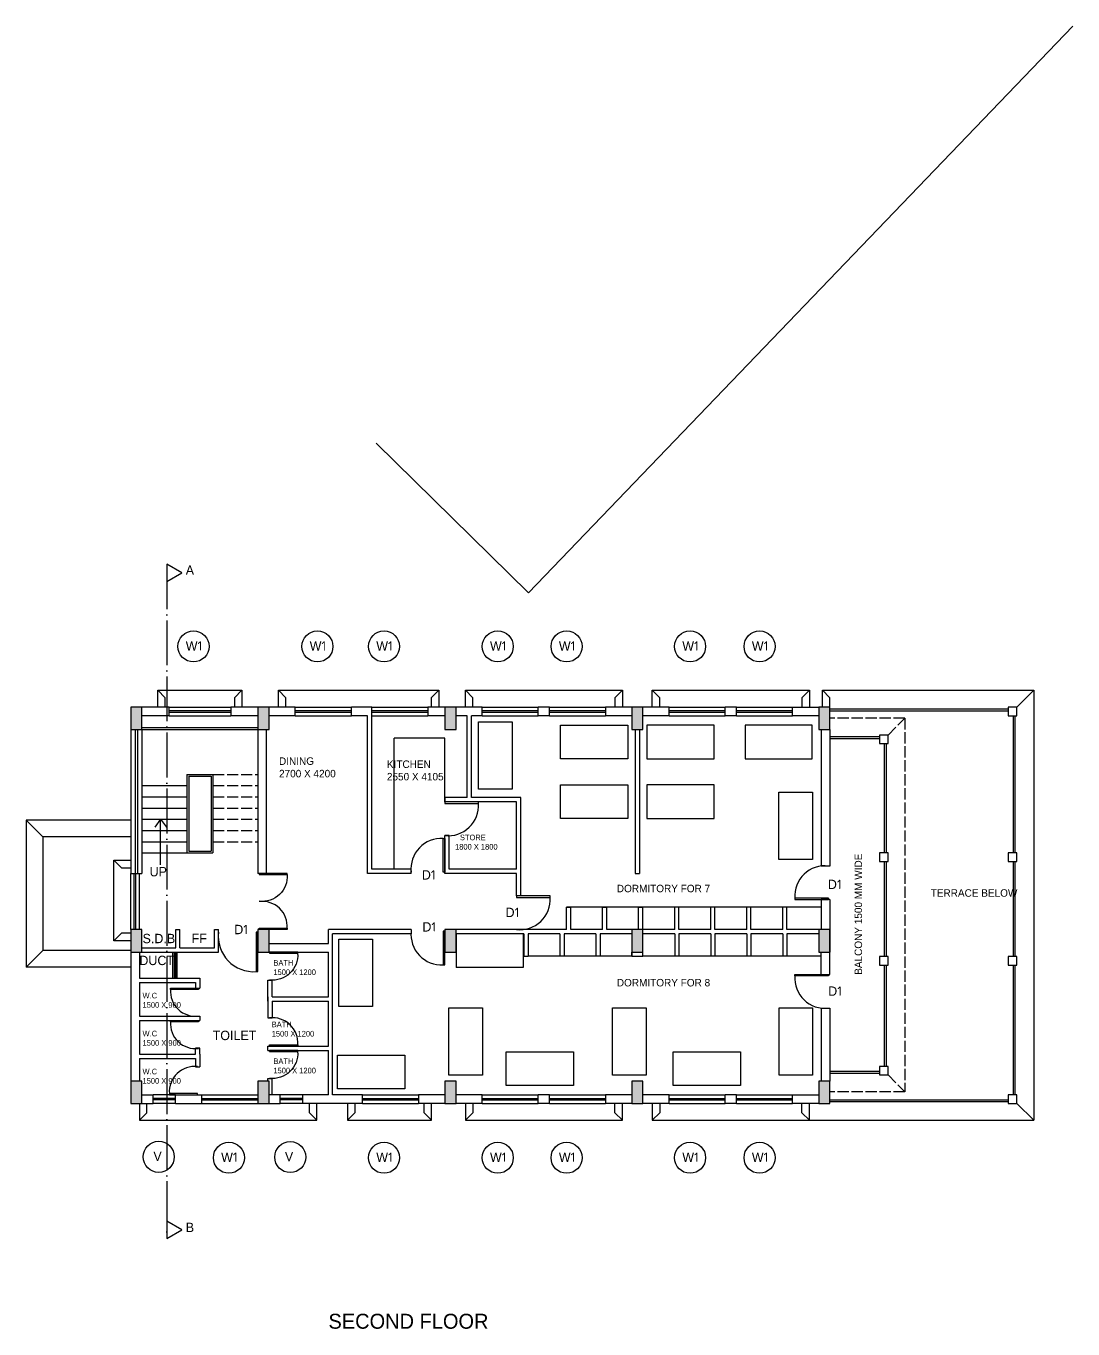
# Model space of a CAD drawing. Header units: millimetres. Extents: x 99749 to 363573, y 5266 to 161474.
# Drawn here: x 156954 to 184954, y 5266 to 40106 of the extents above; entities that cross this region are included whole.
import ezdxf

# ---------------------------------------------------------------- set-up
doc = ezdxf.new("R2010")
doc.units = ezdxf.units.MM
doc.linetypes.add('ACAD_ISO02W100', pattern=[15, 12, -3])
doc.linetypes.add('ACAD_ISO04W100', pattern=[30, 24, -3, 0, -3])
for name, color, linetype in [('COLUMNS', 7, 'Continuous'), ('STAIRS', 7, 'Continuous'), ('WALLS', 7, 'Continuous'), ('WINDOWS', 7, 'Continuous')]:
    doc.layers.add(name, color=color, linetype=linetype)

# ---------------------------------------------------------------- blocks, each defined once
blk = doc.blocks.new('*U19')
at = {"layer": 'WALLS', "lineweight": 30, "ltscale": 50}
for p, q in [((0, 0), (0, 230)), ((600, 0), (600, 230))]:
    blk.add_line(p, q, dxfattribs=at)
at = {"layer": 'WALLS', "ltscale": 50}
for p, q in [((0, 230), (600, 230)), ((0, 0), (600, 0))]:
    blk.add_line(p, q, dxfattribs=at)
at = {"layer": 'WINDOWS', "lineweight": 30, "ltscale": 50}
for p, q in [((0, 135), (600, 135)), ((0, 95), (600, 95))]:
    blk.add_line(p, q, dxfattribs=at)
blk = doc.blocks.new('*U33')
at = {"ltscale": 50}
for p, q in [((0, 0), (-47, 0)), ((0, -1051), (0, 0)), ((-47, 0), (-47, -1051)), ((-47, -1051), (0, -1051))]:
    blk.add_line(p, q, dxfattribs=at)
blk.add_arc((-111, -107), 947, 173.5038, 273.8923, dxfattribs=at)
blk = doc.blocks.new('*U34')
at = {"ltscale": 50}
for p, q in [((0, 0), (-40, 0)), ((0, -900), (0, 0)), ((-40, 0), (-40, -900)), ((-40, -900), (0, -900))]:
    blk.add_line(p, q, dxfattribs=at)
blk.add_arc((-95, -92), 810, 173.5038, 273.8923, dxfattribs=at)
blk = doc.blocks.new('*U35')
at = {"ltscale": 50}
for p, q in [((900, 0), (0, 0)), ((0, 0), (0, -40)), ((900, -40), (900, 0)), ((0, -40), (900, -40))]:
    blk.add_line(p, q, dxfattribs=at)
blk.add_arc((92, -95), 810, 263.5038, 3.8923, dxfattribs=at)
blk = doc.blocks.new('*U36')
at = {"ltscale": 50}
for p, q in [((0, 40), (-900, 40)), ((-900, 40), (-900, 0)), ((-900, 0), (0, 0)), ((0, 0), (0, 40))]:
    blk.add_line(p, q, dxfattribs=at)
blk.add_arc((-92, 95), 810, 83.5038, 183.8923, dxfattribs=at)
blk = doc.blocks.new('*U37')
at = {"ltscale": 50}
for p, q in [((-900, 0), (0, 0)), ((-900, -40), (-900, 0)), ((0, 0), (0, -40)), ((0, -40), (-900, -40))]:
    blk.add_line(p, q, dxfattribs=at)
blk.add_arc((-92, -95), 810, 176.1077, 276.4962, dxfattribs=at)
blk = doc.blocks.new('*U38')
at = {"ltscale": 50}
for p, q in [((-40, 0), (-40, 900)), ((-40, 900), (0, 900)), ((0, 900), (0, 0)), ((0, 0), (-40, 0))]:
    blk.add_line(p, q, dxfattribs=at)
blk.add_arc((-95, 92), 810, 86.1077, 186.4962, dxfattribs=at)
blk = doc.blocks.new('*U39')
at = {"ltscale": 50}
for p, q in [((900, 0), (0, 0)), ((0, 0), (0, -40)), ((900, -40), (900, 0)), ((0, -40), (900, -40))]:
    blk.add_line(p, q, dxfattribs=at)
blk.add_arc((92, -95), 810, 263.5038, 3.8923, dxfattribs=at)
blk = doc.blocks.new('*U40')
at = {"ltscale": 50}
for p, q in [((0, 0), (0, 33)), ((0, 33), (746, 33)), ((746, 0), (0, 0)), ((746, 33), (746, 0))]:
    blk.add_line(p, q, dxfattribs=at)
blk.add_arc((76, 79), 672, 356.1077, 96.4962, dxfattribs=at)
blk = doc.blocks.new('*U41')
at = {"ltscale": 50}
for p, q in [((0, 0), (0, 33)), ((0, 33), (746, 33)), ((746, 0), (0, 0)), ((746, 33), (746, 0))]:
    blk.add_line(p, q, dxfattribs=at)
blk.add_arc((76, 79), 671, 356.1077, 96.4962, dxfattribs=at)
blk = doc.blocks.new('*U42')
at = {"ltscale": 50}
for p, q in [((-750, 0), (0, 0)), ((-750, -33), (-750, 0)), ((0, 0), (0, -33)), ((0, -33), (-750, -33))]:
    blk.add_line(p, q, dxfattribs=at)
blk.add_arc((-76, -79), 675, 176.1077, 276.4962, dxfattribs=at)
blk = doc.blocks.new('*U43')
at = {"ltscale": 50}
for p, q in [((-754, 0), (0, 0)), ((-754, -34), (-754, 0)), ((0, 0), (0, -34)), ((0, -34), (-754, -34))]:
    blk.add_line(p, q, dxfattribs=at)
blk.add_arc((-77, -80), 679, 176.1077, 276.4962, dxfattribs=at)
blk = doc.blocks.new('*U44')
at = {"ltscale": 50}
for p, q in [((754, 0), (0, 0)), ((0, 0), (0, -34)), ((754, -34), (754, 0)), ((0, -34), (754, -34))]:
    blk.add_line(p, q, dxfattribs=at)
blk.add_arc((77, -80), 679, 263.5038, 3.8923, dxfattribs=at)

msp = doc.modelspace()

# ---------------------------------------------------------------- hatches: boundary and pattern name
at = {"layer": 'WALLS', "lineweight": 30, "ltscale": 50}
h = msp.add_hatch(color=256, dxfattribs=at)
h.paths.add_polyline_path([(160053.7, 21895.2), (159753.7, 21895.2), (159753.7, 21295.2), (160053.7, 21295.2)])
h.paths.add_polyline_path([(163453.7, 21895.2), (163153.7, 21895.2), (163153.7, 21295.2), (163453.7, 21295.2)])
h.paths.add_polyline_path([(168453.7, 21895.2), (168153.7, 21895.2), (168153.7, 21295.2), (168453.7, 21295.2)])
h.paths.add_polyline_path([(173453.7, 21895.2), (173153.7, 21895.2), (173153.7, 21295.2), (173453.7, 21295.2)])
h.paths.add_polyline_path([(178453.7, 21895.2), (178153.7, 21895.2), (178153.7, 21295.2), (178453.7, 21295.2)])
h.paths.add_polyline_path([(178453.7, 11895.2), (178153.7, 11895.2), (178153.7, 11295.2), (178453.7, 11295.2)])
h.paths.add_polyline_path([(173453.7, 11895.2), (173153.7, 11895.2), (173153.7, 11295.2), (173453.7, 11295.2)])
h.paths.add_polyline_path([(168453.7, 11895.2), (168153.7, 11895.2), (168153.7, 11295.2), (168453.7, 11295.2)])
h.paths.add_polyline_path([(163453.7, 11895.2), (163153.7, 11895.2), (163153.7, 11295.2), (163453.7, 11295.2)])
h.paths.add_polyline_path([(160053.7, 11895.2), (159753.7, 11895.2), (159753.7, 11295.2), (160053.7, 11295.2)])
h.paths.add_polyline_path([(160053.7, 15945.2), (159753.7, 15945.2), (159753.7, 15345.2), (160053.7, 15345.2)])
h.paths.add_polyline_path([(163453.7, 15945.2), (163153.7, 15945.2), (163153.7, 15345.2), (163453.7, 15345.2)])
h.paths.add_polyline_path([(168453.7, 15945.2), (168153.7, 15945.2), (168153.7, 15345.2), (168453.7, 15345.2)])
h.paths.add_polyline_path([(173453.7, 15945.2), (173153.7, 15945.2), (173153.7, 15345.2), (173453.7, 15345.2)])
h.paths.add_polyline_path([(178453.7, 15945.2), (178153.7, 15945.2), (178153.7, 15345.2), (178453.7, 15345.2)])

# ---------------------------------------------------------------- linework, layer by layer
at = {"linetype": 'ACAD_ISO04W100', "ltscale": 50}
msp.add_line((160722, 25714.4), (160722, 7682.2), dxfattribs=at)
at = {"linetype": 'Continuous', "ltscale": 25}
for p, q in [((160478.7, 21895.2), (160478.7, 22345.2)), ((160478.7, 22345.2), (162728.7, 22345.2)), ((160478.7, 22345.2), (160678.7, 22145.2)), ((162528.7, 22145.2), (162728.7, 22345.2)), ((162728.7, 22345.2), (162728.7, 21895.2)), ((163703.7, 21895.2), (163703.7, 22345.2)), ((163703.7, 22345.2), (167993.3, 22345.2)), ((163703.7, 22345.2), (163903.7, 22145.2)), ((167793.3, 22145.2), (167993.3, 22345.2)), ((167993.3, 22345.2), (167993.3, 21895.2)), ((168703.7, 21895.2), (168703.7, 22345.2)), ((168703.7, 22345.2), (172903.7, 22345.2)), ((168703.7, 22345.2), (168903.7, 22145.2)), ((172703.7, 22145.2), (172903.7, 22345.2)), ((172903.7, 22345.2), (172903.7, 21895.2)), ((173703.7, 21895.2), (173703.7, 22345.2)), ((173703.7, 22345.2), (177903.7, 22345.2)), ((173703.7, 22345.2), (173903.7, 22145.2)), ((177703.7, 22145.2), (177903.7, 22345.2)), ((177903.7, 22345.2), (177903.7, 21895.2)), ((178253.7, 21895.2), (178253.7, 22345.2)), ((178253.7, 22345.2), (182903.7, 22345.2)), ((178253.7, 22345.2), (178453.7, 22145.2)), ((182779, 22345.2), (183903.7, 22345.2)), ((183903.7, 22345.2), (183903.7, 10845.2)), ((160678.7, 21895.2), (160678.7, 22145.2)), ((162528.7, 22145.2), (162528.7, 21895.2)), ((163903.7, 21895.2), (163903.7, 22145.2)), ((167793.3, 22145.2), (167793.3, 21895.2)), ((168903.7, 21895.2), (168903.7, 22145.2)), ((172703.7, 22145.2), (172703.7, 21895.2)), ((173903.7, 21895.2), (173903.7, 22145.2)), ((177703.7, 22145.2), (177703.7, 21895.2)), ((178453.7, 21895.2), (178453.7, 22145.2)), ((159984.1, 11295.2), (159984.1, 10845.2)), ((160184.1, 11045.2), (160184.1, 11295.2)), ((164531.7, 11045.2), (164531.7, 11295.2)), ((164731.7, 10845.2), (164731.7, 11295.2)), ((165548.7, 11295.2), (165548.7, 10845.2)), ((165748.7, 11295.2), (165748.7, 11045.2)), ((167598.7, 11045.2), (167598.7, 11295.2)), ((167798.7, 10845.2), (167798.7, 11295.2)), ((168703.7, 11295.2), (168703.7, 10845.2)), ((168903.7, 11295.2), (168903.7, 11045.2)), ((172703.7, 11045.2), (172703.7, 11295.2)), ((172903.7, 10845.2), (172903.7, 11295.2)), ((173703.7, 11295.2), (173703.7, 10845.2)), ((173903.7, 11295.2), (173903.7, 11045.2)), ((177703.7, 11045.2), (177703.7, 11295.2)), ((177903.7, 10845.2), (177903.7, 11295.2)), ((183903.7, 10845.2), (183453.7, 11295.2)), ((159984.1, 10845.2), (160184.1, 11045.2)), ((159984.1, 10845.2), (164731.7, 10845.2)), ((164531.7, 11045.2), (164731.7, 10845.2)), ((165548.7, 10845.2), (165748.7, 11045.2)), ((165548.7, 10845.2), (167798.7, 10845.2)), ((167598.7, 11045.2), (167798.7, 10845.2)), ((168703.7, 10845.2), (168903.7, 11045.2)), ((168703.7, 10845.2), (172903.7, 10845.2)), ((172703.7, 11045.2), (172903.7, 10845.2)), ((173703.7, 10845.2), (173903.7, 11045.2)), ((173703.7, 10845.2), (177903.7, 10845.2)), ((177703.7, 11045.2), (177903.7, 10845.2)), ((177903.7, 10845.2), (183903.7, 10845.2))]:
    msp.add_line(p, q, dxfattribs=at)
at = {"ltscale": 50}
for p, q in [((183453.7, 21895.2), (183903.7, 22345.2)), ((178453.7, 21845.2), (183223.7, 21845.2)), ((178453.7, 21795.2), (183223.7, 21795.2)), ((183353.7, 21665.2), (183353.7, 17995.2)), ((183403.7, 21665.2), (183403.7, 17995.2)), ((168153.7, 21065.2), (166798.7, 21065.2)), ((166798.7, 17560.2), (166798.7, 21065.2)), ((168153.7, 19360.2), (168153.7, 21065.2)), ((179778.2, 21097.1), (178453.7, 21097.1)), ((179778.2, 21047.1), (178453.7, 21047.1)), ((179908.2, 20917.1), (179908.2, 17995.2)), ((179908.2, 20917.1), (179908.2, 17995.2)), ((179958.2, 20917.1), (179958.2, 17995.2)), ((159753.7, 18875.2), (156953.7, 18875.2)), ((156953.7, 18875.2), (156953.7, 14937.7)), ((156953.7, 18875.2), (157403.7, 18425.2)), ((160553.9, 18895.2), (160396.4, 18687.8)), ((160553.9, 17677.9), (160553.9, 18895.2)), ((160553.9, 18895.2), (160711.3, 18687.8)), ((159753.7, 18425.2), (157403.7, 18425.2)), ((157403.7, 18425.2), (157403.7, 15387.7)), ((159303.7, 15645.2), (159303.7, 17797.9)), ((159503.7, 17597.9), (159303.7, 17797.9)), ((159303.7, 17797.9), (159753.7, 17797.9)), ((159503.7, 17597.9), (159753.7, 17597.9)), ((179908.2, 17765.2), (179908.2, 15225.2)), ((179958.2, 17765.2), (179958.2, 15225.2)), ((183353.7, 17765.2), (183353.7, 15225.2)), ((183403.7, 17765.2), (183403.7, 15225.2)), ((178223.7, 16545.2), (171412.7, 16545.2)), ((159303.7, 15645.2), (159503.7, 15845.2)), ((159753.7, 15845.2), (159503.7, 15845.2)), ((168453.7, 15830.2), (168453.7, 14930.2)), ((170253.7, 15830.2), (170253.7, 14930.2)), ((156953.7, 14937.7), (157403.7, 15387.7)), ((159753.7, 15387.7), (157403.7, 15387.7)), ((159753.7, 15645.2), (159303.7, 15645.2)), ((173153.7, 15230.2), (173153.7, 15345.2)), ((173153.7, 15345.2), (173153.7, 15230.2)), ((173453.7, 15230.2), (173453.7, 15345.2)), ((173153.7, 15230.2), (170379.7, 15230.2)), ((173153.7, 15230.2), (173453.7, 15230.2)), ((178223.7, 15230.2), (173453.7, 15230.2)), ((179908.2, 14995.2), (179908.2, 12286.9)), ((179958.2, 14995.2), (179958.2, 12286.9)), ((183353.7, 14995.2), (183353.7, 11525.2)), ((183403.7, 14995.2), (183403.7, 11525.2)), ((159753.7, 14937.7), (156953.7, 14937.7)), ((170253.7, 14930.2), (168453.7, 14930.2)), ((178453.7, 12156.9), (179778.2, 12156.9)), ((178453.7, 12106.9), (179778.2, 12106.9)), ((178453.7, 11395.2), (183223.7, 11395.2)), ((178453.7, 11345.2), (183223.7, 11345.2))]:
    msp.add_line(p, q, dxfattribs=at)
at = {"linetype": 'ACAD_ISO02W100', "ltscale": 25}
for p, q in [((180458.2, 21597.1), (178453.7, 21597.1)), ((180008.2, 21147.1), (180458.2, 21597.1)), ((180458.2, 21597.1), (180458.2, 11606.9)), ((180458.2, 21597.1), (180458.2, 11606.9)), ((180008.2, 12056.9), (180458.2, 11606.9)), ((180458.2, 11606.9), (178453.7, 11606.9))]:
    msp.add_line(p, q, dxfattribs=at)
at = {"ltscale": 50}
for points in [[(161122.3, 25483.3), (160722, 25714.4), (160722, 25252.2)], [(169053.4, 19699.6), (169053.4, 21499.6), (169953.4, 21499.6), (169953.4, 19699.6)], [(173050.8, 20510.4), (171250.8, 20510.4), (171250.8, 21410.4), (173050.8, 21410.4)], [(173556.6, 20510.4), (175356.6, 20510.4), (175356.6, 21410.4), (173556.6, 21410.4)], [(176183.3, 20510.4), (177983.3, 20510.4), (177983.3, 21410.4), (176183.3, 21410.4)], [(173050.8, 18916.7), (171250.8, 18916.7), (171250.8, 19816.7), (173050.8, 19816.7)], [(173556.6, 18916.7), (175356.6, 18916.7), (175356.6, 19816.7), (173556.6, 19816.7)], [(177091.7, 17818.6), (177091.7, 19618.6), (177991.7, 19618.6), (177991.7, 17818.6)], [(166223.3, 15689.3), (166223.3, 13889.3), (165323.3, 13889.3), (165323.3, 15689.3)], [(168260.3, 12052.2), (168260.3, 13852.2), (169160.3, 13852.2), (169160.3, 12052.2)], [(172639, 12052.2), (172639, 13852.2), (173539, 13852.2), (173539, 12052.2)], [(177092.5, 12052.2), (177092.5, 13852.2), (177992.5, 13852.2), (177992.5, 12052.2)], [(167086.7, 11682.6), (165286.7, 11682.6), (165286.7, 12582.6), (167086.7, 12582.6)], [(171594, 11776.1), (169794, 11776.1), (169794, 12676.1), (171594, 12676.1)], [(176065, 11776.1), (174265, 11776.1), (174265, 12676.1), (176065, 12676.1)], [(161122.3, 7913.3), (160722, 8144.5), (160722, 7682.2)]]:
    msp.add_lwpolyline(points, close=True, dxfattribs=at)
for centre in [(161431.9, 23516.4), (164747.2, 23516.4), (166527.8, 23516.4), (169569.4, 23516.4), (171412, 23516.4), (174712.7, 23516.4), (176573.1, 23516.4), (160502.5, 9868.6), (162378.6, 9845.2), (164020.5, 9861.5), (166527.8, 9845.2), (169569.4, 9845.2), (171412, 9845.2), (174712.7, 9845.2), (176573.1, 9845.2)]:
    msp.add_circle(centre, 415.4, dxfattribs=at)
at = {"layer": 'COLUMNS', "lineweight": 30, "ltscale": 50}
for p, q in [((183453.7, 21895.2), (183223.7, 21895.2)), ((183223.7, 21895.2), (183223.7, 21665.2)), ((183223.7, 21665.2), (183453.7, 21665.2)), ((183453.7, 21665.2), (183453.7, 21895.2)), ((180008.2, 21147.1), (179778.2, 21147.1)), ((180008.2, 21147.1), (179778.2, 21147.1)), ((179778.2, 21147.1), (179778.2, 20917.1)), ((179778.2, 20917.1), (180008.2, 20917.1)), ((180008.2, 20917.1), (180008.2, 21147.1)), ((180008.2, 20917.1), (180008.2, 21147.1)), ((180008.2, 17995.2), (179778.2, 17995.2)), ((180008.2, 17995.2), (179778.2, 17995.2)), ((179778.2, 17995.2), (179778.2, 17765.2)), ((180008.2, 17765.2), (180008.2, 17995.2)), ((180008.2, 17765.2), (180008.2, 17995.2)), ((183453.7, 17995.2), (183223.7, 17995.2)), ((183453.7, 17995.2), (183223.7, 17995.2)), ((183223.7, 17995.2), (183223.7, 17765.2)), ((183453.7, 17765.2), (183453.7, 17995.2)), ((183453.7, 17765.2), (183453.7, 17995.2)), ((179778.2, 17765.2), (180008.2, 17765.2)), ((183223.7, 17765.2), (183453.7, 17765.2)), ((180008.2, 15225.2), (179778.2, 15225.2)), ((179778.2, 15225.2), (179778.2, 14995.2)), ((179778.2, 14995.2), (180008.2, 14995.2)), ((179778.2, 14995.2), (180008.2, 14995.2)), ((180008.2, 14995.2), (180008.2, 15225.2)), ((180008.2, 14995.2), (180008.2, 15225.2)), ((183453.7, 15225.2), (183223.7, 15225.2)), ((183223.7, 15225.2), (183223.7, 14995.2)), ((183223.7, 14995.2), (183453.7, 14995.2)), ((183223.7, 14995.2), (183453.7, 14995.2)), ((183453.7, 14995.2), (183453.7, 15225.2)), ((183453.7, 14995.2), (183453.7, 15225.2)), ((180008.2, 12286.9), (179778.2, 12286.9)), ((179778.2, 12286.9), (179778.2, 12056.9)), ((180008.2, 12056.9), (180008.2, 12286.9)), ((180008.2, 12056.9), (180008.2, 12286.9)), ((179778.2, 12056.9), (180008.2, 12056.9)), ((179778.2, 12056.9), (180008.2, 12056.9)), ((183453.7, 11525.2), (183223.7, 11525.2)), ((183223.7, 11525.2), (183223.7, 11295.2)), ((183453.7, 11295.2), (183453.7, 11525.2)), ((183453.7, 11295.2), (183453.7, 11525.2)), ((183223.7, 11295.2), (183453.7, 11295.2)), ((183223.7, 11295.2), (183453.7, 11295.2))]:
    msp.add_line(p, q, dxfattribs=at)
for points in [[(160053.7, 21895.2), (159753.7, 21895.2), (159753.7, 21295.2), (160053.7, 21295.2)], [(163453.7, 21895.2), (163153.7, 21895.2), (163153.7, 21295.2), (163453.7, 21295.2)], [(168453.7, 21895.2), (168153.7, 21895.2), (168153.7, 21295.2), (168453.7, 21295.2)], [(173453.7, 21895.2), (173153.7, 21895.2), (173153.7, 21295.2), (173453.7, 21295.2)], [(178453.7, 21895.2), (178153.7, 21895.2), (178153.7, 21295.2), (178453.7, 21295.2)], [(160053.7, 15945.2), (159753.7, 15945.2), (159753.7, 15345.2), (160053.7, 15345.2)], [(163453.7, 15945.2), (163153.7, 15945.2), (163153.7, 15345.2), (163453.7, 15345.2)], [(168453.7, 15945.2), (168153.7, 15945.2), (168153.7, 15345.2), (168453.7, 15345.2)], [(173453.7, 15945.2), (173153.7, 15945.2), (173153.7, 15345.2), (173453.7, 15345.2)], [(178453.7, 15945.2), (178153.7, 15945.2), (178153.7, 15345.2), (178453.7, 15345.2)], [(160053.7, 11895.2), (159753.7, 11895.2), (159753.7, 11295.2), (160053.7, 11295.2)], [(163453.7, 11895.2), (163153.7, 11895.2), (163153.7, 11295.2), (163453.7, 11295.2)], [(168453.7, 11895.2), (168153.7, 11895.2), (168153.7, 11295.2), (168453.7, 11295.2)], [(173453.7, 11895.2), (173153.7, 11895.2), (173153.7, 11295.2), (173453.7, 11295.2)], [(178453.7, 11895.2), (178153.7, 11895.2), (178153.7, 11295.2), (178453.7, 11295.2)]]:
    msp.add_lwpolyline(points, close=True, dxfattribs=at)
at = {"layer": 'STAIRS', "ltscale": 50}
for p, q in [((160053.7, 21345.2), (163153.7, 21345.2)), ((160053.7, 21295.2), (163153.7, 21295.2)), ((161253.7, 20095.2), (161253.7, 17995.2)), ((161253.7, 20095.2), (161953.7, 20095.2)), ((161303.7, 20045.2), (161303.7, 18045.2)), ((161303.7, 20045.2), (161903.7, 20045.2)), ((161903.7, 20045.2), (161903.7, 18045.2)), ((161953.7, 20095.2), (161953.7, 17995.2)), ((160053.7, 19795.2), (161253.7, 19795.2)), ((160053.7, 19495.2), (161253.7, 19495.2)), ((160053.7, 19195.2), (161253.7, 19195.2)), ((160053.7, 18895.2), (161253.7, 18895.2)), ((160053.7, 18595.2), (161253.7, 18595.2)), ((160053.7, 18595.2), (161253.7, 18595.2)), ((160053.7, 18295.2), (161253.7, 18295.2)), ((160053.7, 17995.2), (161253.7, 17995.2)), ((161303.7, 18045.2), (161903.7, 18045.2))]:
    msp.add_line(p, q, dxfattribs=at)
at = {"layer": 'STAIRS', "linetype": 'ACAD_ISO02W100', "ltscale": 25}
for p, q in [((161953.7, 20095.2), (163153.7, 20095.2)), ((161953.7, 19795.2), (163153.7, 19795.2)), ((161953.7, 19495.2), (163153.7, 19495.2)), ((161953.7, 19195.2), (163153.7, 19195.2)), ((161953.7, 18895.2), (163153.7, 18895.2)), ((161953.7, 18595.2), (163153.7, 18595.2)), ((161953.7, 18295.2), (163153.7, 18295.2))]:
    msp.add_line(p, q, dxfattribs=at)
at = {"layer": 'STAIRS', "linetype": 'Continuous', "ltscale": 25}
msp.add_line((161253.7, 17995.2), (161953.7, 17995.2), dxfattribs=at)
at = {"layer": 'WALLS', "lineweight": 30, "ltscale": 50}
for p, q in [((170396, 24948.9), (184954.1, 40105.6)), ((166313.5, 28949.6), (170396, 24948.9)), ((160778.7, 21895.2), (159753.7, 21895.2)), ((160778.7, 21665.2), (160053.7, 21665.2)), ((160778.7, 21665.2), (160778.7, 21895.2)), ((163453.7, 21895.2), (162428.7, 21895.2)), ((164153.7, 21895.2), (162428.7, 21895.2)), ((162428.7, 21895.2), (162428.7, 21665.2)), ((163153.7, 21665.2), (162428.7, 21665.2)), ((164153.7, 21665.2), (163453.7, 21665.2)), ((164153.7, 21665.2), (164153.7, 21895.2)), ((166198.7, 21895.2), (165653.7, 21895.2)), ((165653.7, 21665.2), (165653.7, 21895.2)), ((166083.7, 21665.2), (165653.7, 21665.2)), ((166083.7, 17445.2), (166083.7, 21665.2)), ((166198.7, 21665.2), (166198.7, 21895.2)), ((166198.7, 17560.2), (166198.7, 21665.2)), ((169153.7, 21895.2), (167698.7, 21895.2)), ((167698.7, 21895.2), (167698.7, 21665.2)), ((168153.7, 21665.2), (167698.7, 21665.2)), ((168753.7, 21665.2), (168453.7, 21665.2)), ((168753.7, 19475.2), (168753.7, 21665.2)), ((169153.7, 21665.2), (168868.7, 21665.2)), ((168868.7, 19475.2), (168868.7, 21665.2)), ((169153.7, 21665.2), (169153.7, 21895.2)), ((170953.7, 21895.2), (170653.7, 21895.2)), ((170953.7, 21895.2), (170653.7, 21895.2)), ((170653.7, 21665.2), (170653.7, 21895.2)), ((170953.7, 21665.2), (170653.7, 21665.2)), ((170953.7, 21665.2), (170653.7, 21665.2)), ((170953.7, 21665.2), (170953.7, 21895.2)), ((174153.7, 21895.2), (172453.7, 21895.2)), ((172453.7, 21895.2), (172453.7, 21665.2)), ((173153.7, 21665.2), (172453.7, 21665.2)), ((174153.7, 21665.2), (173453.7, 21665.2)), ((174153.7, 21665.2), (174153.7, 21895.2)), ((175953.7, 21895.2), (175653.7, 21895.2)), ((175953.7, 21895.2), (175653.7, 21895.2)), ((175653.7, 21665.2), (175653.7, 21895.2)), ((175953.7, 21665.2), (175653.7, 21665.2)), ((175953.7, 21665.2), (175653.7, 21665.2)), ((175953.7, 21665.2), (175953.7, 21895.2)), ((177453.7, 21665.2), (177453.7, 21895.2)), ((177453.7, 21895.2), (178153.7, 21895.2)), ((178153.7, 21665.2), (177453.7, 21665.2)), ((159753.7, 21295.2), (159753.7, 17445.2)), ((159868.7, 21295.2), (159868.7, 17445.2)), ((159938.7, 21295.2), (159938.7, 17445.2)), ((160053.7, 21295.2), (160053.7, 17445.2)), ((163153.7, 21295.2), (163153.7, 17445.2)), ((163383.7, 17445.2), (163383.7, 21295.2)), ((173246.2, 21295.6), (173246.2, 17445.2)), ((173361.2, 21295.6), (173361.2, 17445.2)), ((178223.7, 21295.2), (178223.7, 17645.2)), ((178453.7, 21295.2), (178453.7, 17645.2)), ((168753.7, 19475.2), (168153.7, 19475.2)), ((168153.7, 19475.2), (168153.7, 19360.2)), ((170068.7, 19360.2), (168153.7, 19360.2)), ((170183.7, 19475.2), (168868.7, 19475.2)), ((170068.7, 17560.2), (170068.7, 19360.2)), ((170183.7, 16845.2), (170183.7, 19475.2)), ((168153.7, 17445.2), (168153.7, 18460.2)), ((168268.7, 18460.2), (168153.7, 18460.2)), ((168268.7, 17560.2), (168268.7, 18460.2)), ((159753.7, 17445.2), (160053.7, 17445.2)), ((163383.7, 17445.2), (163153.7, 17445.2)), ((167253.7, 17445.2), (166083.7, 17445.2)), ((167253.7, 17560.2), (166198.7, 17560.2)), ((167253.7, 17445.2), (167253.7, 17560.2)), ((170068.7, 17445.2), (168153.7, 17445.2)), ((170068.7, 17560.2), (168268.7, 17560.2)), ((170068.7, 16845.2), (170068.7, 17445.2)), ((173246.2, 17445.2), (173361.2, 17445.2)), ((178453.7, 17645.2), (178223.7, 17645.2)), ((170183.7, 16845.2), (170068.7, 16845.2)), ((178453.7, 16745.2), (178223.7, 16745.2)), ((178223.7, 16745.2), (178223.7, 15945.2)), ((178453.7, 16745.2), (178453.7, 15345.2)), ((171412.7, 15945.2), (171412.7, 16545.2)), ((171412.7, 16545.2), (171527.7, 16545.2)), ((171527.7, 15945.2), (171527.7, 16545.2)), ((172375.7, 15945.2), (172375.7, 16545.2)), ((172375.7, 16545.2), (172490.7, 16545.2)), ((172490.7, 15945.2), (172490.7, 16545.2)), ((173338.7, 15945.2), (173338.7, 16545.2)), ((173338.7, 16545.2), (173453.7, 16545.2)), ((173453.7, 15945.2), (173453.7, 16545.2)), ((174416.7, 16545.2), (174301.7, 16545.2)), ((174301.7, 15945.2), (174301.7, 16545.2)), ((174416.7, 15945.2), (174416.7, 16545.2)), ((175379.7, 16545.2), (175264.7, 16545.2)), ((175264.7, 15945.2), (175264.7, 16545.2)), ((175379.7, 15945.2), (175379.7, 16545.2)), ((176342.7, 16545.2), (176227.7, 16545.2)), ((176227.7, 15945.2), (176227.7, 16545.2)), ((176342.7, 15945.2), (176342.7, 16545.2)), ((177190.7, 15945.2), (177190.7, 16545.2)), ((177305.7, 16545.2), (177190.7, 16545.2)), ((177305.7, 15945.2), (177305.7, 16545.2)), ((160964.2, 15460.2), (160964.2, 15945.2)), ((160964.2, 15945.2), (161069.2, 15945.2)), ((161069.2, 15460.2), (161069.2, 15945.2)), ((161997.2, 15460.2), (161997.2, 15945.2)), ((161997.2, 15945.2), (162102.2, 15945.2)), ((162102.2, 15345.2), (162102.2, 15945.2)), ((167253.7, 15945.2), (165038.7, 15945.2)), ((165038.7, 15575.2), (165038.7, 15945.2)), ((165153.7, 11525.2), (165153.7, 15830.2)), ((167253.7, 15830.2), (165153.7, 15830.2)), ((167253.7, 15945.2), (167253.7, 15830.2)), ((171412.7, 15945.2), (168153.7, 15945.2)), ((170264.7, 15830.2), (168453.7, 15830.2)), ((170264.7, 15830.2), (170264.7, 15230.2)), ((170379.7, 15830.2), (170379.7, 15230.2)), ((171227.7, 15830.2), (170379.7, 15830.2)), ((171227.7, 15830.2), (171227.7, 15230.2)), ((171342.7, 15830.2), (171342.7, 15230.2)), ((172190.7, 15830.2), (171342.7, 15830.2)), ((172375.7, 15945.2), (171527.7, 15945.2)), ((172190.7, 15830.2), (172190.7, 15230.2)), ((173153.7, 15830.2), (172305.7, 15830.2)), ((172305.7, 15830.2), (172305.7, 15230.2)), ((174301.7, 15945.2), (172490.7, 15945.2)), ((174301.7, 15830.2), (173453.7, 15830.2)), ((174301.7, 15830.2), (174301.7, 15230.2)), ((175264.7, 15945.2), (174416.7, 15945.2)), ((174416.7, 15830.2), (174416.7, 15230.2)), ((175264.7, 15830.2), (174416.7, 15830.2)), ((175264.7, 15830.2), (175264.7, 15230.2)), ((176227.7, 15945.2), (175379.7, 15945.2)), ((175379.7, 15830.2), (175379.7, 15230.2)), ((176227.7, 15830.2), (175379.7, 15830.2)), ((176227.7, 15830.2), (176227.7, 15230.2)), ((177190.7, 15945.2), (176342.7, 15945.2)), ((176342.7, 15830.2), (176342.7, 15230.2)), ((177190.7, 15830.2), (176342.7, 15830.2)), ((177190.7, 15830.2), (177190.7, 15230.2)), ((178153.7, 15945.2), (177305.7, 15945.2)), ((178153.7, 15830.2), (177305.7, 15830.2)), ((177305.7, 15830.2), (177305.7, 15230.2)), ((159753.7, 15345.2), (159753.7, 11295.2)), ((159983.7, 15345.2), (162102.2, 15345.2)), ((159983.7, 15345.2), (159983.7, 14645.2)), ((160053.7, 15460.2), (160964.2, 15460.2)), ((161069.2, 15460.2), (161997.2, 15460.2)), ((163453.7, 15575.2), (165038.7, 15575.2)), ((163453.7, 15345.2), (165038.7, 15345.2)), ((165038.7, 14145.2), (165038.7, 15345.2)), ((178223.7, 14745.2), (178223.7, 15345.2)), ((178453.7, 14745.2), (178453.7, 15345.2)), ((170264.7, 15230.2), (170379.7, 15230.2)), ((171342.7, 15230.2), (171227.7, 15230.2)), ((172305.7, 15230.2), (172190.7, 15230.2)), ((174416.7, 15230.2), (174301.7, 15230.2)), ((175379.7, 15230.2), (175264.7, 15230.2)), ((176342.7, 15230.2), (176227.7, 15230.2)), ((177305.7, 15230.2), (177190.7, 15230.2)), ((159983.7, 14645.2), (161598.7, 14645.2)), ((161598.7, 14645.2), (161598.7, 14380.2)), ((178223.7, 14745.2), (178453.7, 14745.2)), ((159983.7, 14530.2), (161483.7, 14530.2)), ((159983.7, 14530.2), (159983.7, 13630.2)), ((161483.7, 14530.2), (161483.7, 14380.2)), ((161483.7, 14380.2), (161598.7, 14380.2)), ((163423.7, 14595.2), (163538.7, 14595.2)), ((163423.7, 14030.2), (163423.7, 14595.2)), ((163538.7, 14145.2), (163538.7, 14595.2)), ((163423.7, 14149.5), (163423.7, 13584.5)), ((163538.7, 14145.2), (165038.7, 14145.2)), ((163538.7, 14030.2), (165038.7, 14030.2)), ((163538.7, 14030.2), (163538.7, 13584.5)), ((165038.7, 12830.2), (165038.7, 14030.2)), ((159983.7, 13630.2), (161598.7, 13630.2)), ((161598.7, 13630.2), (161598.7, 13515.2)), ((178223.7, 13845.2), (178223.7, 11895.2)), ((178223.7, 13845.2), (178453.7, 13845.2)), ((178453.7, 13845.2), (178453.7, 11895.2)), ((159983.7, 13515.2), (161598.7, 13515.2)), ((159983.7, 13515.2), (159983.7, 12615.2)), ((163423.7, 13584.5), (163538.7, 13584.5)), ((159983.7, 12615.2), (161483.7, 12615.2)), ((161598.7, 12769.9), (161483.7, 12769.9)), ((161483.7, 12615.2), (161483.7, 12769.9)), ((161598.7, 12615.2), (161598.7, 12769.9)), ((161598.7, 12615.2), (161598.7, 12275.2)), ((163423.7, 12830.2), (165038.7, 12830.2)), ((163423.7, 12715.2), (163423.7, 12830.2)), ((163423.7, 12715.2), (165038.7, 12715.2)), ((165038.7, 11525.2), (165038.7, 12715.2)), ((159983.7, 12500.2), (161483.7, 12500.2)), ((159983.7, 12500.2), (159983.7, 11895.2)), ((161483.7, 12500.2), (161483.7, 12275.2)), ((161483.7, 12275.2), (161598.7, 12275.2)), ((163423.7, 11895.2), (163423.7, 11965.2)), ((163423.7, 11965.2), (163538.7, 11965.2)), ((163538.7, 11525.2), (163538.7, 11965.2)), ((160053.7, 11525.2), (160353.7, 11525.2)), ((160953.7, 11525.2), (161653.7, 11525.2)), ((161653.7, 11295.2), (161653.7, 11525.2)), ((163753.7, 11525.2), (163453.7, 11525.2)), ((163753.7, 11295.2), (163753.7, 11525.2)), ((165038.7, 11525.2), (164353.7, 11525.2)), ((165953.7, 11525.2), (165153.7, 11525.2)), ((165953.7, 11295.2), (165953.7, 11525.2)), ((167453.7, 11525.2), (167453.7, 11295.2)), ((168153.7, 11525.2), (167453.7, 11525.2)), ((169153.7, 11525.2), (168453.7, 11525.2)), ((169153.7, 11295.2), (169153.7, 11525.2)), ((170953.7, 11525.2), (170653.7, 11525.2)), ((170953.7, 11525.2), (170653.7, 11525.2)), ((170653.7, 11295.2), (170653.7, 11525.2)), ((170953.7, 11295.2), (170953.7, 11525.2)), ((172453.7, 11525.2), (172453.7, 11295.2)), ((173153.7, 11525.2), (172453.7, 11525.2)), ((174153.7, 11525.2), (173453.7, 11525.2)), ((174153.7, 11295.2), (174153.7, 11525.2)), ((175953.7, 11525.2), (175653.7, 11525.2)), ((175953.7, 11525.2), (175653.7, 11525.2)), ((175653.7, 11295.2), (175653.7, 11525.2)), ((175953.7, 11295.2), (175953.7, 11525.2)), ((177453.7, 11295.2), (177453.7, 11525.2)), ((177453.7, 11525.2), (178153.7, 11525.2)), ((159753.7, 11295.2), (160353.7, 11295.2)), ((160953.7, 11295.2), (161653.7, 11295.2)), ((163453.7, 11295.2), (163753.7, 11295.2)), ((165953.7, 11295.2), (164353.7, 11295.2)), ((168153.7, 11295.2), (167453.7, 11295.2)), ((169153.7, 11295.2), (168453.7, 11295.2)), ((170953.7, 11295.2), (170653.7, 11295.2)), ((170953.7, 11295.2), (170653.7, 11295.2)), ((173153.7, 11295.2), (172453.7, 11295.2)), ((174153.7, 11295.2), (173453.7, 11295.2)), ((175953.7, 11295.2), (175653.7, 11295.2)), ((175953.7, 11295.2), (175653.7, 11295.2)), ((178153.7, 11295.2), (177453.7, 11295.2))]:
    msp.add_line(p, q, dxfattribs=at)
at = {"layer": 'WALLS', "ltscale": 50}
for p, q in [((160778.7, 21895.2), (162428.7, 21895.2)), ((160778.7, 21895.2), (162428.7, 21895.2)), ((160778.7, 21665.2), (162428.7, 21665.2)), ((160778.7, 21665.2), (162428.7, 21665.2)), ((164153.7, 21895.2), (165653.7, 21895.2)), ((164153.7, 21665.2), (165653.7, 21665.2)), ((166198.7, 21895.2), (167698.7, 21895.2)), ((166198.7, 21665.2), (167698.7, 21665.2)), ((169153.7, 21895.2), (170653.7, 21895.2)), ((169153.7, 21665.2), (170653.7, 21665.2)), ((170953.7, 21895.2), (172453.7, 21895.2)), ((170953.7, 21665.2), (172453.7, 21665.2)), ((174153.7, 21895.2), (175653.7, 21895.2)), ((174153.7, 21665.2), (175653.7, 21665.2)), ((175953.7, 21895.2), (177453.7, 21895.2)), ((175953.7, 21665.2), (177453.7, 21665.2)), ((159753.7, 15945.2), (159753.7, 17445.2)), ((159753.7, 15945.2), (159753.7, 17445.2)), ((159983.7, 15945.2), (159983.7, 17445.2)), ((159983.7, 15945.2), (159983.7, 17445.2)), ((160883.7, 14645.2), (160883.7, 15345.2)), ((160998.7, 14645.2), (160998.7, 15345.2)), ((161653.7, 11525.2), (163153.7, 11525.2)), ((165953.7, 11525.2), (167453.7, 11525.2)), ((169153.7, 11525.2), (170653.7, 11525.2)), ((170953.7, 11525.2), (172453.7, 11525.2)), ((174153.7, 11525.2), (175653.7, 11525.2)), ((175953.7, 11525.2), (177453.7, 11525.2)), ((161653.7, 11295.2), (163153.7, 11295.2)), ((165953.7, 11295.2), (167453.7, 11295.2)), ((169153.7, 11295.2), (170653.7, 11295.2)), ((170953.7, 11295.2), (172453.7, 11295.2)), ((174153.7, 11295.2), (175653.7, 11295.2)), ((175953.7, 11295.2), (177453.7, 11295.2))]:
    msp.add_line(p, q, dxfattribs=at)
at = {"layer": 'WINDOWS', "lineweight": 30, "ltscale": 50}
for p, q in [((160778.7, 21800.2), (162428.7, 21800.2)), ((160778.7, 21800.2), (162428.7, 21800.2)), ((160778.7, 21760.2), (162428.7, 21760.2)), ((160778.7, 21760.2), (162428.7, 21760.2)), ((164153.7, 21800.2), (165653.7, 21800.2)), ((164153.7, 21760.2), (165653.7, 21760.2)), ((166198.7, 21800.2), (167698.7, 21800.2)), ((166198.7, 21760.2), (167698.7, 21760.2)), ((169153.7, 21800.2), (170653.7, 21800.2)), ((169153.7, 21760.2), (170653.7, 21760.2)), ((170953.7, 21800.2), (172453.7, 21800.2)), ((170953.7, 21760.2), (172453.7, 21760.2)), ((174153.7, 21800.2), (175653.7, 21800.2)), ((174153.7, 21760.2), (175653.7, 21760.2)), ((175953.7, 21800.2), (177453.7, 21800.2)), ((175953.7, 21760.2), (177453.7, 21760.2)), ((159848.7, 15945.2), (159848.7, 17445.2)), ((159848.7, 15945.2), (159848.7, 17445.2)), ((159888.7, 15945.2), (159888.7, 17445.2)), ((159888.7, 15945.2), (159888.7, 17445.2)), ((160923.9, 14645.2), (160923.9, 15345.2)), ((160963.9, 14645.2), (160963.9, 15345.2)), ((161653.7, 11430.2), (163153.7, 11430.2)), ((161653.7, 11390.2), (163153.7, 11390.2)), ((165953.7, 11430.2), (167453.7, 11430.2)), ((165953.7, 11390.2), (167453.7, 11390.2)), ((169153.7, 11430.2), (170653.7, 11430.2)), ((169153.7, 11390.2), (170653.7, 11390.2)), ((170953.7, 11430.2), (172453.7, 11430.2)), ((170953.7, 11390.2), (172453.7, 11390.2)), ((174153.7, 11430.2), (175653.7, 11430.2)), ((174153.7, 11390.2), (175653.7, 11390.2)), ((175953.7, 11430.2), (177453.7, 11430.2)), ((175953.7, 11390.2), (177453.7, 11390.2))]:
    msp.add_line(p, q, dxfattribs=at)

# ---------------------------------------------------------------- block references
at = {"ltscale": 50}
for name, p in [('*U39', (168153.7, 19360.2)), ('*U38', (168153.7, 17477.9)), ('*U36', (178413.1, 16745.2)), ('*U35', (170068.7, 16845.2)), ('*U40', (163192.2, 15948.5)), ('*U33', (163153.7, 15872)), ('*U34', (168153.7, 15906.7)), ('*U37', (178413.1, 14745.2)), ('*U42', (161565.5, 14380.2)), ('*U42', (161565.5, 13515.2))]:
    msp.add_blockref(name, p, dxfattribs=at)
at = {"ltscale": 50, "xscale": -1, "rotation": 180}
msp.add_blockref('*U41', (163192.2, 17448.5), dxfattribs=at)
at = {"ltscale": 50, "xscale": -1}
for p in [(163468.5, 15345.2), (163468.5, 12715.2)]:
    msp.add_blockref('*U42', p, dxfattribs=at)
at = {"ltscale": 50, "rotation": 180}
for name, p in [('*U43', (163468.5, 12830.2)), ('*U44', (161541.2, 11525.2))]:
    msp.add_blockref(name, p, dxfattribs=at)
at = {"layer": 'WINDOWS', "ltscale": 50, "xscale": -1}
for p in [(160953.7, 11295.2), (164353.7, 11295.2)]:
    msp.add_blockref('*U19', p, dxfattribs=at)

# ---------------------------------------------------------------- texts
at = {"ltscale": 50, "attachment_point": 1}
for s, insert, char_height, width in [('A', (161224.2, 25681.8), 250, 2552.056), ('W{\\fISOCPEUR|b0|i0|c0|p34;1}', (161224.2, 23655), 250, 2552.056), ('W{\\fISOCPEUR|b0|i0|c0|p34;1}', (164539.5, 23655), 250, 2552.056), ('W{\\fISOCPEUR|b0|i0|c0|p34;1}', (166320.1, 23655), 250, 2552.056), ('W{\\fISOCPEUR|b0|i0|c0|p34;1}', (169361.7, 23655), 250, 2552.056), ('W{\\fISOCPEUR|b0|i0|c0|p34;1}', (171204.3, 23655), 250, 2552.056), ('W{\\fISOCPEUR|b0|i0|c0|p34;1}', (174505, 23655), 250, 2552.056), ('W{\\fISOCPEUR|b0|i0|c0|p34;1}', (176365.4, 23655), 250, 2552.056), ('DINING\\P2700 X 4200', (163719.9, 20549.9), 200, 2552.056), ('KITCHEN\\P2550 X 4105', (166605.1, 20467.5), 200, 2552.056), (' {\\H0.75x; STORE\\P1800 X 1800}', (168427.7, 18484), 200, 1777.831), ('UP', (160258.3, 17617.8), 250, 2552.056), ('D{\\fISOCPEUR|b0|i0|c0|p34;1}', (167539.6, 17532.4), 250, 2552.056), ('DORMITORY FOR 7', (172754.6, 17143.4), 200, 3044.186), ('D{\\fISOCPEUR|b0|i0|c0|p34;1}', (178398.2, 17278.2), 250, 2552.056), ('TERRACE BELOW', (181149.7, 17023.4), 200, 2338.444), ('D{\\fISOCPEUR|b0|i0|c0|p34;1}', (169777.5, 16529.4), 250, 2552.056), ('D{\\fISOCPEUR|b0|i0|c0|p34;1}', (162522.2, 16072.1), 250, 2552.056), ('D{\\fISOCPEUR|b0|i0|c0|p34;1}', (167554, 16142.5), 250, 2552.056), ('S.D.B', (160069.1, 15831.4), 250, 2552.056), ('FF', (161380.1, 15836.3), 250, 2552.056), ('DUCT', (159983.7, 15245.2), 250, 2552.056), ('BATH\\P1500 X 1200', (163569.3, 15130.1), 150, 2552.056), ('DORMITORY FOR 8', (172754.6, 14625.2), 200, 3044.186), ('D{\\fISOCPEUR|b0|i0|c0|p34;1}', (178407.1, 14424.5), 250, 2552.056), ('W.C\\P1500 X 900', (160069.1, 14254.4), 150, 2552.056), ('W.C\\P1500 X 900', (160069.1, 13239.4), 150, 2552.056), ('TOILET', (161944.5, 13239.4), 250, 2552.056), ('BATH\\P1500 X 1200', (163524.5, 13485.5), 150, 2552.056), ('W.C\\P1500 X 900', (160069.1, 12224.4), 150, 2552.056), ('BATH\\P1500 X 1200', (163569.3, 12500.1), 150, 2552.056), ('V', (160359, 10008.3), 250, 2552.056), ('W{\\fISOCPEUR|b0|i0|c0|p34;1}', (162170.9, 9983.8), 250, 2552.056), ('V', (163876.9, 10001.3), 250, 2552.056), ('W{\\fISOCPEUR|b0|i0|c0|p34;1}', (166320.1, 9983.8), 250, 2552.056), ('W{\\fISOCPEUR|b0|i0|c0|p34;1}', (169361.7, 9983.8), 250, 2552.056), ('W{\\fISOCPEUR|b0|i0|c0|p34;1}', (171204.3, 9983.8), 250, 2552.056), ('W{\\fISOCPEUR|b0|i0|c0|p34;1}', (174505, 9983.8), 250, 2552.056), ('W{\\fISOCPEUR|b0|i0|c0|p34;1}', (176365.4, 9983.8), 250, 2552.056), ('B', (161224.2, 8106.1), 250, 2552.056), ('SECOND FLOOR', (165041.9, 5671.7), 400, 5179.605)]:
    msp.add_mtext(s, dxfattribs=dict(at, insert=insert, char_height=char_height, width=width))
at = {"ltscale": 50, "insert": (179114, 14735.6), "char_height": 200, "width": 5779.804, "attachment_point": 1, "rotation": 90}
msp.add_mtext('BALCONY 1500 MM WIDE', dxfattribs=at)

doc.saveas('drawing.dxf')
